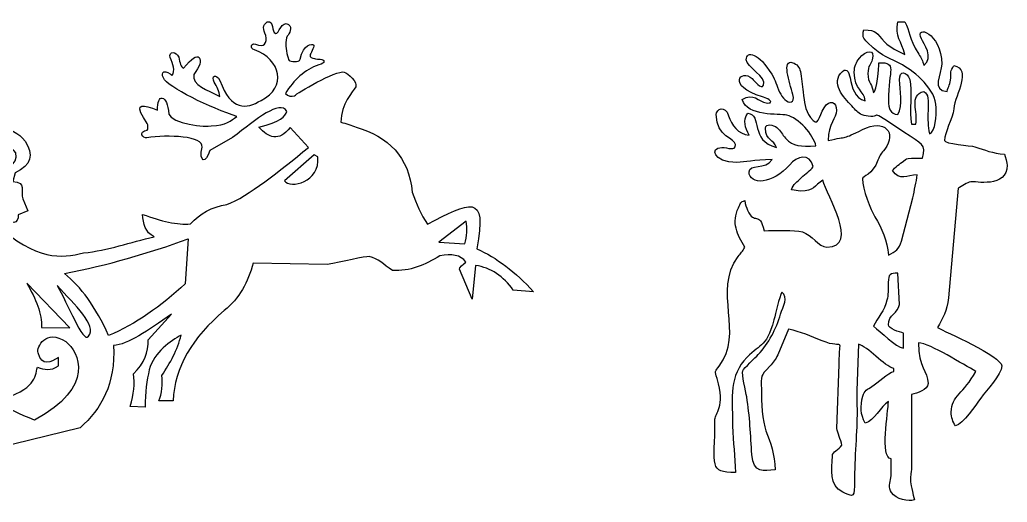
# Model space of a CAD drawing. Header units: centimetres. Extents: x 2 to 128, y -104 to 2.
# Drawn here: x 105.71 to 126.32, y -38.14 to -28.06 of the extents above; entities that cross this region are included whole.
import ezdxf

# ---------------------------------------------------------------- set-up
doc = ezdxf.new("R2010")
doc.units = ezdxf.units.CM
doc.header["$MEASUREMENT"] = 0
doc.layers.add('layer 1', color=7, linetype='Continuous')

msp = doc.modelspace()

# ---------------------------------------------------------------- linework, layer by layer
at = {"layer": 'layer 1', "color": 250}
for points, knots in [([(101.38378, -36.3378), (101.38378, -36.3378), (101.49382, -36.4598), (101.49382, -36.4598), (101.49382, -36.4598), (101.27814, -36.55483), (101.33317, -36.7454), (101.62303, -36.69424), (101.62303, -36.69424), (101.62303, -36.69424), (101.63496, -36.86647), (101.63496, -36.86647), (101.63496, -36.86647), (101.39912, -36.76201), (101.29107, -36.87763), (101.51057, -37.09134), (101.51057, -37.09134), (101.51057, -37.09134), (101.35746, -37.09612), (101.35746, -37.09612), (101.35746, -37.09612), (101.23647, -36.83667), (100.93226, -36.84125), (100.86228, -37.17028), (100.86228, -37.17028), (100.23198, -36.89653), (99.97272, -37.74137), (100.76984, -38.10322), (100.76984, -38.10322), (100.76984, -38.10322), (106.9662, -36.58633), (106.9662, -36.58633), (106.9662, -36.58633), (107.41729, -36.18181), (107.70566, -35.66979), (107.66647, -34.86439), (107.66647, -34.86439), (107.95766, -34.8472), (108.37992, -34.55714), (108.87568, -34.20753), (108.87568, -34.20753), (108.87568, -34.20753), (108.38661, -34.74452), (108.38661, -34.74452), (108.38661, -34.74452), (108.39706, -34.99551), (108.3181, -35.23504), (108.07975, -35.45413), (108.07975, -35.45413), (108.12206, -35.65233), (108.08531, -35.88568), (108.01263, -36.13498), (108.01263, -36.13498), (108.01263, -36.13498), (108.32908, -36.15416), (108.32908, -36.15416), (108.32908, -36.15416), (108.32309, -35.83947), (108.35766, -35.58592), (108.41209, -35.37316), (108.41209, -35.37316), (108.51012, -34.98999), (108.86625, -34.76949), (109.07705, -34.64862), (109.07705, -34.64862), (108.9971, -34.95867), (108.85408, -35.2288), (108.67192, -35.48773), (108.67192, -35.48773), (108.69888, -35.65422), (108.6783, -35.87485), (108.60958, -36.0222), (108.60958, -36.0222), (108.60958, -36.0222), (108.9117, -36.01741), (108.9117, -36.01741), (108.9117, -36.01741), (108.93787, -35.32267), (109.31343, -34.69779), (109.97845, -34.1308), (109.97845, -34.1308), (110.29162, -33.88542), (110.47383, -33.54181), (110.58258, -33.14309), (110.58258, -33.14309), (110.58258, -33.14309), (112.12647, -33.17186), (112.12647, -33.17186), (112.12647, -33.17186), (112.41735, -33.11752), (112.92961, -32.99674), (112.99911, -33.00884), (112.99911, -33.00884), (113.20073, -33.04394), (113.29773, -33.17431), (113.48596, -33.29654), (113.48596, -33.29654), (113.8512, -33.32399), (114.16879, -33.17669), (114.47649, -32.99312), (114.47649, -32.99312), (114.72126, -32.9463), (114.91559, -32.97055), (115.02002, -33.12148), (115.02002, -33.12148), (114.97608, -33.17024), (114.87657, -33.24001), (114.88822, -33.26775), (114.88822, -33.26775), (114.88822, -33.26775), (115.15188, -33.89578), (115.15188, -33.89578), (115.15188, -33.89578), (115.15188, -33.89578), (115.22385, -33.19104), (115.22385, -33.19104), (115.22385, -33.19104), (115.54345, -33.24227), (115.80556, -33.41488), (116.01018, -33.70886), (116.01018, -33.70886), (116.01018, -33.70886), (116.43211, -33.7424), (116.43211, -33.7424), (116.43211, -33.7424), (116.05751, -33.33215), (115.66075, -33.02611), (115.24782, -32.84582), (115.24782, -32.84582), (115.48437, -31.65792), (115.0971, -31.87293), (114.22173, -32.33277), (114.22173, -32.33277), (114.08171, -32.13383), (113.98659, -31.90121), (113.89789, -31.66377), (113.89789, -31.66377), (113.84317, -30.92853), (113.39106, -30.49994), (112.73256, -30.30627), (112.73256, -30.30627), (112.62976, -30.27603), (112.52657, -30.22117), (112.41416, -30.20387), (112.41416, -30.20387), (112.40437, -29.80246), (112.66274, -29.57727), (112.72102, -29.46076), (112.72102, -29.46076), (112.76506, -29.37271), (112.5633, -29.1762), (112.4813, -29.15415), (112.4813, -29.15415), (112.3152, -29.10947), (111.47577, -29.60137), (111.44682, -29.64952), (111.44682, -29.64952), (111.37612, -29.67282), (111.31179, -29.65785), (111.25384, -29.60461), (111.25384, -29.60461), (111.42544, -29.31833), (111.65675, -29.10631), (111.94957, -29.00502), (111.94957, -29.00502), (112.10763, -28.97169), (112.07135, -28.88464), (111.98201, -28.88744), (111.98201, -28.88744), (111.96653, -28.88792), (111.87765, -28.88007), (111.8614, -28.87409), (111.8614, -28.87409), (111.81354, -28.85647), (111.7486, -28.84656), (111.76898, -28.79819), (111.76898, -28.79819), (111.77, -28.79577), (111.86233, -28.62624), (111.84479, -28.5952), (111.84479, -28.5952), (111.8182, -28.54818), (111.62484, -28.56984), (111.56001, -28.88478), (111.56001, -28.88478), (111.54327, -28.96608), (111.35798, -28.93442), (111.3313, -28.91062), (111.3313, -28.91062), (111.30674, -28.88871), (111.25702, -28.66142), (111.26354, -28.57386), (111.26354, -28.57386), (111.26595, -28.54148), (111.27022, -28.42637), (111.28853, -28.40705), (111.28853, -28.40705), (111.33875, -28.35406), (111.4082, -28.22487), (111.32076, -28.16317), (111.32076, -28.16317), (111.17681, -28.06236), (111.11599, -28.37034), (111.05077, -28.34994), (111.05077, -28.34994), (110.95534, -28.32009), (111.02702, -28.07474), (110.87506, -28.10596), (110.87506, -28.10596), (110.77268, -28.16774), (110.78437, -28.26899), (110.84792, -28.38818), (110.84792, -28.38818), (110.86906, -28.55497), (110.82239, -28.646), (110.62661, -28.5703), (110.62661, -28.5703), (110.54147, -28.5479), (110.50258, -28.65748), (110.60569, -28.68851), (110.60569, -28.68851), (111.15933, -28.88368), (111.29273, -29.47472), (110.746, -29.74653), (110.746, -29.74653), (110.43478, -29.93219), (110.12004, -29.97128), (109.88577, -29.33192), (109.88577, -29.33192), (109.80412, -29.17013), (109.70199, -29.23995), (109.76707, -29.36599), (109.76707, -29.36599), (109.832, -29.46048), (109.87255, -29.55954), (109.88631, -29.66362), (109.88631, -29.66362), (109.63311, -29.53144), (109.28913, -29.42608), (109.34097, -29.20376), (109.34097, -29.20376), (109.45867, -29.04395), (109.51513, -28.91644), (109.45053, -28.85271), (109.45053, -28.85271), (109.4017, -28.80588), (109.3022, -28.86313), (109.12867, -29.07249), (109.12867, -29.07249), (109.07681, -29.05734), (109.05024, -28.95777), (109.0273, -28.84615), (109.0273, -28.84615), (108.97857, -28.71051), (108.81626, -28.72208), (108.84618, -28.84722), (108.84618, -28.84722), (108.90999, -28.9902), (108.95698, -29.12879), (108.88631, -29.22692), (108.88631, -29.22692), (108.83094, -29.17402), (108.77488, -29.13586), (108.71631, -29.15028), (108.71631, -29.15028), (108.68645, -29.17437), (108.67558, -29.21147), (108.70651, -29.27718), (108.70651, -29.27718), (108.77987, -29.46516), (109.71442, -29.91154), (110.24235, -30.08497), (110.24235, -30.08497), (110.10832, -30.16594), (110.03189, -30.26959), (109.7038, -30.27432), (109.7038, -30.27432), (109.62107, -30.32483), (108.86139, -30.22386), (108.8235, -30.03123), (108.8235, -30.03123), (108.79878, -29.8349), (108.75812, -29.7004), (108.68238, -29.70187), (108.68238, -29.70187), (108.61542, -29.68405), (108.58633, -29.77985), (108.58318, -29.9534), (108.58318, -29.9534), (108.28638, -29.82819), (108.09874, -29.79096), (108.2938, -30.10554), (108.2938, -30.10554), (108.2938, -30.10554), (108.37082, -30.22974), (108.37082, -30.22974), (108.37082, -30.22974), (108.38126, -30.24659), (108.39854, -30.3618), (108.37057, -30.36703), (108.37057, -30.36703), (108.16993, -30.4045), (108.27722, -30.54034), (108.36316, -30.52649), (108.36316, -30.52649), (108.79354, -30.45715), (109.56111, -30.49147), (109.51276, -30.72056), (109.51276, -30.72056), (109.44335, -31.04948), (109.5962, -31.07146), (109.67292, -30.79566), (109.67292, -30.79566), (109.67292, -30.79566), (110.149, -30.52208), (110.149, -30.52208), (110.149, -30.52208), (110.66845, -30.13144), (111.12773, -29.72689), (111.28567, -29.97599), (111.28567, -29.97599), (111.24912, -30.0816), (111.15967, -30.18883), (110.69985, -30.30725), (110.69985, -30.30725), (110.90241, -30.52123), (111.11338, -30.6205), (111.35434, -30.30997), (111.35434, -30.30997), (111.35434, -30.30997), (111.73329, -30.73134), (111.73329, -30.73134), (111.73329, -30.73134), (111.13546, -31.21431), (110.46684, -31.76218), (110.03296, -31.91729), (110.03296, -31.91729), (109.72171, -31.97026), (109.46797, -32.10627), (109.27173, -32.32533), (109.27173, -32.32533), (109.00011, -32.34699), (108.66024, -32.27002), (108.27366, -32.12556), (108.27366, -32.12556), (108.28091, -32.32339), (108.32734, -32.49881), (108.5137, -32.59428), (108.5137, -32.59428), (108.02224, -32.70691), (107.54994, -32.87702), (107.03931, -32.93214), (107.03931, -32.93214), (106.57142, -33.04872), (106.0714, -33.09598), (105.19211, -32.3254), (105.19211, -32.3254), (104.76866, -31.90912), (104.60887, -31.43782), (104.9191, -30.86841), (104.9191, -30.86841), (105.16988, -30.57889), (105.40471, -30.57005), (105.62361, -30.84188), (105.62361, -30.84188), (105.68854, -31.10858), (105.36739, -31.23103), (105.38842, -30.86953), (105.38842, -30.86953), (105.0731, -30.71415), (104.95473, -31.17915), (105.24863, -31.21911), (105.24863, -31.21911), (105.53954, -31.51938), (105.26999, -31.46072), (105.25354, -31.55644), (105.25354, -31.55644), (105.21968, -31.75349), (105.29261, -31.94252), (105.24562, -32.11819), (105.24562, -32.11819), (105.31629, -32.12856), (105.38935, -32.13176), (105.46003, -32.14212), (105.46003, -32.14212), (105.47718, -32.3572), (105.70085, -32.33139), (105.67655, -32.1341), (105.67655, -32.1341), (105.67655, -32.1341), (105.87441, -32.05491), (105.87441, -32.05491), (105.87441, -32.05491), (105.87441, -32.05491), (105.77145, -31.8009), (105.77145, -31.8009), (105.77145, -31.8009), (105.7117, -31.65348), (105.86343, -31.44637), (105.56163, -31.44155), (105.56163, -31.44155), (105.56163, -31.44155), (105.60924, -31.25933), (105.60924, -31.25933), (105.60924, -31.25933), (105.958, -31.10294), (105.99619, -30.87459), (105.82187, -30.59698), (105.82187, -30.59698), (105.54929, -30.24171), (105.05021, -30.23999), (104.70827, -30.67253), (104.70827, -30.67253), (104.52207, -30.55889), (104.39588, -30.79789), (104.53663, -30.98885), (104.53663, -30.98885), (104.33347, -30.9472), (104.21485, -31.2038), (104.4703, -31.35436), (104.4703, -31.35436), (104.23032, -31.40272), (104.20922, -31.71283), (104.50032, -31.73087), (104.50032, -31.73087), (104.30423, -31.93608), (104.40604, -32.13608), (104.65502, -32.1371), (104.65502, -32.1371), (104.49144, -32.3447), (104.62576, -32.49626), (104.8544, -32.45793), (104.8544, -32.45793), (104.74761, -32.69833), (104.88123, -32.81084), (105.09476, -32.74778), (105.09476, -32.74778), (105.09476, -32.74778), (105.46018, -33.13523), (105.46018, -33.13523), (105.46018, -33.13523), (104.78098, -33.38447), (104.13168, -33.34973), (103.47888, -33.34827), (103.47888, -33.34827), (103.43381, -33.17689), (103.57951, -32.95782), (102.77126, -32.97722), (102.77126, -32.97722), (103.0446, -32.77262), (103.09068, -32.59454), (102.98128, -32.43457), (102.98128, -32.43457), (102.98128, -32.43457), (103.12732, -32.27805), (103.12732, -32.27805), (103.12732, -32.27805), (103.27272, -32.11707), (102.89635, -31.67263), (102.74315, -31.79466), (102.74315, -31.79466), (102.74315, -31.79466), (102.63289, -31.96628), (102.63289, -31.96628), (102.63289, -31.96628), (102.64295, -31.87165), (102.62709, -31.81092), (102.55423, -31.82475), (102.55423, -31.82475), (102.43861, -31.8655), (102.43799, -32.02123), (102.55236, -32.29194), (102.55236, -32.29194), (102.55236, -32.29194), (102.1038, -32.89667), (102.1038, -32.89667), (102.1038, -32.89667), (102.05662, -32.55353), (101.94994, -32.36891), (101.76223, -32.26852), (101.76223, -32.26852), (101.8257, -32.08956), (101.83646, -31.89783), (101.78495, -31.73163), (101.78495, -31.73163), (101.81458, -31.59476), (101.93855, -31.32682), (101.39975, -31.44053), (101.39975, -31.44053), (100.91696, -31.03937), (100.52704, -31.49209), (100.49708, -32.1353), (100.49708, -32.1353), (100.16487, -31.97466), (100.01991, -32.11705), (100.10293, -32.39719), (100.10293, -32.39719), (100.10293, -32.39719), (99.71797, -32.47323), (99.71797, -32.47323), (99.71797, -32.47323), (99.8656, -32.30728), (99.95571, -32.12855), (99.98832, -31.93704), (99.98832, -31.93704), (99.83325, -32.09048), (99.64702, -32.19718), (99.41527, -32.23561), (99.41527, -32.23561), (99.53373, -32.11014), (99.62823, -31.97668), (99.66999, -31.82564), (99.66999, -31.82564), (99.44229, -31.89558), (99.20881, -31.93078), (98.96833, -31.92405), (98.96833, -31.92405), (98.96833, -31.92405), (99.27113, -31.64855), (99.27113, -31.64855), (99.27113, -31.64855), (99.27113, -31.64855), (98.54323, -31.58346), (98.54323, -31.58346), (98.54323, -31.58346), (98.54323, -31.58346), (98.54681, -32.37699), (98.54681, -32.37699), (98.54681, -32.37699), (98.54681, -32.37699), (98.75156, -32.08905), (98.75156, -32.08905), (98.75156, -32.08905), (98.80786, -32.35154), (98.7883, -32.62161), (98.71681, -32.89687), (98.71681, -32.89687), (98.86143, -32.84424), (98.96818, -32.72342), (99.04899, -32.55594), (99.04899, -32.55594), (99.06879, -32.84674), (99.01282, -33.11482), (98.90501, -33.36733), (98.90501, -33.36733), (99.04209, -33.30942), (99.16881, -33.21782), (99.28036, -33.07695), (99.28036, -33.07695), (99.2579, -33.34466), (99.20674, -33.5996), (99.12686, -33.84177), (99.12686, -33.84177), (99.31259, -33.72494), (99.48596, -33.54927), (99.58237, -33.31121), (99.58237, -33.31121), (99.60246, -33.54676), (99.49745, -33.83812), (99.29425, -34.17571), (99.29425, -34.17571), (99.53604, -34.05084), (99.75187, -33.8637), (99.92976, -33.5855), (99.92976, -33.5855), (99.92976, -33.5855), (99.83499, -33.97585), (99.83499, -33.97585), (99.83499, -33.97585), (99.83499, -33.97585), (99.83199, -34.00143), (99.83199, -34.00143), (99.83199, -34.00143), (99.29259, -34.05405), (99.80103, -34.53834), (99.68024, -34.76902), (99.68024, -34.76902), (100.08638, -35.48573), (100.48668, -35.93318), (100.88004, -36.06214), (100.88004, -36.06214), (100.88004, -36.06214), (100.87525, -36.34962), (100.87525, -36.34962), (100.87525, -36.34962), (100.87525, -36.34962), (101.30167, -36.44065), (101.30167, -36.44065), (101.30167, -36.44065), (101.30167, -36.44065), (101.38378, -36.3378), (101.38378, -36.3378)], [0, 0, 0, 0, 0.00671141, 0.00671141, 0.00671141, 0.00671141, 0.01342282, 0.01342282, 0.01342282, 0.01342282, 0.02013423, 0.02013423, 0.02013423, 0.02013423, 0.02684564, 0.02684564, 0.02684564, 0.02684564, 0.03355705, 0.03355705, 0.03355705, 0.03355705, 0.04026846, 0.04026846, 0.04026846, 0.04026846, 0.04697987, 0.04697987, 0.04697987, 0.04697987, 0.05369128, 0.05369128, 0.05369128, 0.05369128, 0.06040268, 0.06040268, 0.06040268, 0.06040268, 0.06711409, 0.06711409, 0.06711409, 0.06711409, 0.0738255, 0.0738255, 0.0738255, 0.0738255, 0.08053691, 0.08053691, 0.08053691, 0.08053691, 0.08724832, 0.08724832, 0.08724832, 0.08724832, 0.09395973, 0.09395973, 0.09395973, 0.09395973, 0.10067114, 0.10067114, 0.10067114, 0.10067114, 0.10738255, 0.10738255, 0.10738255, 0.10738255, 0.11409396, 0.11409396, 0.11409396, 0.11409396, 0.12080537, 0.12080537, 0.12080537, 0.12080537, 0.12751678, 0.12751678, 0.12751678, 0.12751678, 0.13422819, 0.13422819, 0.13422819, 0.13422819, 0.1409396, 0.1409396, 0.1409396, 0.1409396, 0.14765101, 0.14765101, 0.14765101, 0.14765101, 0.15436242, 0.15436242, 0.15436242, 0.15436242, 0.16107383, 0.16107383, 0.16107383, 0.16107383, 0.16778523, 0.16778523, 0.16778523, 0.16778523, 0.17449664, 0.17449664, 0.17449664, 0.17449664, 0.18120805, 0.18120805, 0.18120805, 0.18120805, 0.18791946, 0.18791946, 0.18791946, 0.18791946, 0.19463087, 0.19463087, 0.19463087, 0.19463087, 0.20134228, 0.20134228, 0.20134228, 0.20134228, 0.20805369, 0.20805369, 0.20805369, 0.20805369, 0.2147651, 0.2147651, 0.2147651, 0.2147651, 0.22147651, 0.22147651, 0.22147651, 0.22147651, 0.22818792, 0.22818792, 0.22818792, 0.22818792, 0.23489933, 0.23489933, 0.23489933, 0.23489933, 0.24161074, 0.24161074, 0.24161074, 0.24161074, 0.24832215, 0.24832215, 0.24832215, 0.24832215, 0.25503356, 0.25503356, 0.25503356, 0.25503356, 0.26174497, 0.26174497, 0.26174497, 0.26174497, 0.26845638, 0.26845638, 0.26845638, 0.26845638, 0.27516779, 0.27516779, 0.27516779, 0.27516779, 0.28187919, 0.28187919, 0.28187919, 0.28187919, 0.2885906, 0.2885906, 0.2885906, 0.2885906, 0.29530201, 0.29530201, 0.29530201, 0.29530201, 0.30201342, 0.30201342, 0.30201342, 0.30201342, 0.30872483, 0.30872483, 0.30872483, 0.30872483, 0.31543624, 0.31543624, 0.31543624, 0.31543624, 0.32214765, 0.32214765, 0.32214765, 0.32214765, 0.32885906, 0.32885906, 0.32885906, 0.32885906, 0.33557047, 0.33557047, 0.33557047, 0.33557047, 0.34228188, 0.34228188, 0.34228188, 0.34228188, 0.34899329, 0.34899329, 0.34899329, 0.34899329, 0.3557047, 0.3557047, 0.3557047, 0.3557047, 0.36241611, 0.36241611, 0.36241611, 0.36241611, 0.36912752, 0.36912752, 0.36912752, 0.36912752, 0.37583893, 0.37583893, 0.37583893, 0.37583893, 0.38255034, 0.38255034, 0.38255034, 0.38255034, 0.38926174, 0.38926174, 0.38926174, 0.38926174, 0.39597315, 0.39597315, 0.39597315, 0.39597315, 0.40268456, 0.40268456, 0.40268456, 0.40268456, 0.40939597, 0.40939597, 0.40939597, 0.40939597, 0.41610738, 0.41610738, 0.41610738, 0.41610738, 0.42281879, 0.42281879, 0.42281879, 0.42281879, 0.4295302, 0.4295302, 0.4295302, 0.4295302, 0.43624161, 0.43624161, 0.43624161, 0.43624161, 0.44295302, 0.44295302, 0.44295302, 0.44295302, 0.44966443, 0.44966443, 0.44966443, 0.44966443, 0.45637584, 0.45637584, 0.45637584, 0.45637584, 0.46308725, 0.46308725, 0.46308725, 0.46308725, 0.46979866, 0.46979866, 0.46979866, 0.46979866, 0.47651007, 0.47651007, 0.47651007, 0.47651007, 0.48322148, 0.48322148, 0.48322148, 0.48322148, 0.48993289, 0.48993289, 0.48993289, 0.48993289, 0.4966443, 0.4966443, 0.4966443, 0.4966443, 0.5033557, 0.5033557, 0.5033557, 0.5033557, 0.51006711, 0.51006711, 0.51006711, 0.51006711, 0.51677852, 0.51677852, 0.51677852, 0.51677852, 0.52348993, 0.52348993, 0.52348993, 0.52348993, 0.53020134, 0.53020134, 0.53020134, 0.53020134, 0.53691275, 0.53691275, 0.53691275, 0.53691275, 0.54362416, 0.54362416, 0.54362416, 0.54362416, 0.55033557, 0.55033557, 0.55033557, 0.55033557, 0.55704698, 0.55704698, 0.55704698, 0.55704698, 0.56375839, 0.56375839, 0.56375839, 0.56375839, 0.5704698, 0.5704698, 0.5704698, 0.5704698, 0.57718121, 0.57718121, 0.57718121, 0.57718121, 0.58389262, 0.58389262, 0.58389262, 0.58389262, 0.59060403, 0.59060403, 0.59060403, 0.59060403, 0.59731544, 0.59731544, 0.59731544, 0.59731544, 0.60402685, 0.60402685, 0.60402685, 0.60402685, 0.61073826, 0.61073826, 0.61073826, 0.61073826, 0.61744966, 0.61744966, 0.61744966, 0.61744966, 0.62416107, 0.62416107, 0.62416107, 0.62416107, 0.63087248, 0.63087248, 0.63087248, 0.63087248, 0.63758389, 0.63758389, 0.63758389, 0.63758389, 0.6442953, 0.6442953, 0.6442953, 0.6442953, 0.65100671, 0.65100671, 0.65100671, 0.65100671, 0.65771812, 0.65771812, 0.65771812, 0.65771812, 0.66442953, 0.66442953, 0.66442953, 0.66442953, 0.67114094, 0.67114094, 0.67114094, 0.67114094, 0.67785235, 0.67785235, 0.67785235, 0.67785235, 0.68456376, 0.68456376, 0.68456376, 0.68456376, 0.69127517, 0.69127517, 0.69127517, 0.69127517, 0.69798658, 0.69798658, 0.69798658, 0.69798658, 0.70469799, 0.70469799, 0.70469799, 0.70469799, 0.7114094, 0.7114094, 0.7114094, 0.7114094, 0.71812081, 0.71812081, 0.71812081, 0.71812081, 0.72483221, 0.72483221, 0.72483221, 0.72483221, 0.73154362, 0.73154362, 0.73154362, 0.73154362, 0.73825503, 0.73825503, 0.73825503, 0.73825503, 0.74496644, 0.74496644, 0.74496644, 0.74496644, 0.75167785, 0.75167785, 0.75167785, 0.75167785, 0.75838926, 0.75838926, 0.75838926, 0.75838926, 0.76510067, 0.76510067, 0.76510067, 0.76510067, 0.77181208, 0.77181208, 0.77181208, 0.77181208, 0.77852349, 0.77852349, 0.77852349, 0.77852349, 0.7852349, 0.7852349, 0.7852349, 0.7852349, 0.79194631, 0.79194631, 0.79194631, 0.79194631, 0.79865772, 0.79865772, 0.79865772, 0.79865772, 0.80536913, 0.80536913, 0.80536913, 0.80536913, 0.81208054, 0.81208054, 0.81208054, 0.81208054, 0.81879195, 0.81879195, 0.81879195, 0.81879195, 0.82550336, 0.82550336, 0.82550336, 0.82550336, 0.83221477, 0.83221477, 0.83221477, 0.83221477, 0.83892617, 0.83892617, 0.83892617, 0.83892617, 0.84563758, 0.84563758, 0.84563758, 0.84563758, 0.85234899, 0.85234899, 0.85234899, 0.85234899, 0.8590604, 0.8590604, 0.8590604, 0.8590604, 0.86577181, 0.86577181, 0.86577181, 0.86577181, 0.87248322, 0.87248322, 0.87248322, 0.87248322, 0.87919463, 0.87919463, 0.87919463, 0.87919463, 0.88590604, 0.88590604, 0.88590604, 0.88590604, 0.89261745, 0.89261745, 0.89261745, 0.89261745, 0.89932886, 0.89932886, 0.89932886, 0.89932886, 0.90604027, 0.90604027, 0.90604027, 0.90604027, 0.91275168, 0.91275168, 0.91275168, 0.91275168, 0.91946309, 0.91946309, 0.91946309, 0.91946309, 0.9261745, 0.9261745, 0.9261745, 0.9261745, 0.93288591, 0.93288591, 0.93288591, 0.93288591, 0.93959732, 0.93959732, 0.93959732, 0.93959732, 0.94630872, 0.94630872, 0.94630872, 0.94630872, 0.95302013, 0.95302013, 0.95302013, 0.95302013, 0.95973154, 0.95973154, 0.95973154, 0.95973154, 0.96644295, 0.96644295, 0.96644295, 0.96644295, 0.97315436, 0.97315436, 0.97315436, 0.97315436, 0.97986577, 0.97986577, 0.97986577, 0.97986577, 0.98657718, 0.98657718, 0.98657718, 0.98657718, 1, 1, 1, 1]), ([(120.70379, -33.00795), (120.17093, -33.73795), (120.84242, -34.60973), (120.30809, -35.29442), (120.30809, -35.29442), (120.22131, -35.40562), (120.21331, -35.38853), (120.26508, -35.55578), (120.26508, -35.55578), (120.44816, -36.14728), (120.21952, -36.2859), (120.21952, -36.40229), (120.21952, -36.40229), (120.21952, -37.41254), (120.0846, -37.51454), (120.6473, -37.51454), (120.6473, -37.51454), (120.6473, -37.18531), (120.59027, -36.89831), (120.59027, -36.54489), (120.59027, -36.54489), (120.59027, -36.07348), (120.50153, -35.56759), (120.82634, -35.18389), (120.82634, -35.18389), (121.15243, -34.7987), (121.27466, -34.96446), (121.45208, -34.32663), (121.45208, -34.32663), (121.48883, -34.19452), (121.56292, -33.86262), (121.61696, -33.75001), (121.61696, -33.75001), (121.76621, -33.85937), (121.64174, -34.05069), (121.59192, -34.2098), (121.59192, -34.2098), (121.4962, -34.51545), (121.34492, -34.81921), (121.12538, -35.05515), (121.12538, -35.05515), (121.07168, -35.11287), (120.82085, -35.34267), (120.80291, -35.39065), (120.80291, -35.39065), (120.77734, -35.45907), (120.86545, -35.82431), (120.88389, -35.93756), (120.88389, -35.93756), (120.94841, -36.33371), (120.96406, -36.73856), (120.99044, -37.14288), (120.99044, -37.14288), (121.01678, -37.54648), (121.24237, -37.47681), (121.47436, -37.4575), (121.47436, -37.4575), (121.47436, -37.14304), (121.37654, -36.88493), (121.28608, -36.64762), (121.28608, -36.64762), (121.2103, -36.44884), (121.18917, -36.04489), (121.18917, -35.77487), (121.18917, -35.77487), (121.18917, -35.48034), (121.15441, -35.51615), (121.36804, -35.2978), (121.36804, -35.2978), (121.44067, -35.22357), (121.48509, -35.15296), (121.53184, -35.06234), (121.53184, -35.06234), (121.53184, -35.06234), (121.75956, -34.52003), (121.75956, -34.52003), (121.75956, -34.52003), (122.00567, -34.57737), (122.22821, -34.67213), (122.4555, -34.76521), (122.4555, -34.76521), (122.95706, -34.97061), (122.81141, -34.62017), (122.81457, -35.26134), (122.81457, -35.26134), (122.81457, -35.26134), (122.76306, -36.59432), (122.76306, -36.59432), (122.76306, -36.59432), (122.77769, -36.68919), (122.84526, -36.83024), (122.8718, -36.94416), (122.8718, -36.94416), (122.80194, -37.04849), (122.67217, -37.07893), (122.67217, -37.17231), (122.67217, -37.17231), (122.67217, -37.46069), (122.59061, -37.77825), (122.88964, -37.92496), (122.88964, -37.92496), (123.06015, -38.00861), (123.13222, -38.06647), (123.13079, -37.80243), (123.13079, -37.80243), (123.12825, -37.33572), (123.1817, -36.7185), (123.18665, -36.31787), (123.18665, -36.31787), (123.18875, -36.14799), (123.17952, -35.9715), (123.18458, -35.80245), (123.18458, -35.80245), (123.18458, -35.80245), (123.21403, -34.83374), (123.21403, -34.83374), (123.21403, -34.83374), (123.40831, -34.88562), (123.75519, -35.29359), (123.95553, -35.34708), (123.95553, -35.34708), (123.95553, -35.34708), (123.95553, -35.40412), (123.95553, -35.40412), (123.95553, -35.40412), (123.83899, -35.43524), (123.60694, -35.6431), (123.49895, -35.71756), (123.49895, -35.71756), (123.40578, -35.78181), (123.33572, -35.80259), (123.30589, -35.92377), (123.30589, -35.92377), (123.25442, -36.1329), (123.25654, -36.2987), (123.35662, -36.48785), (123.35662, -36.48785), (123.54594, -36.43731), (123.68137, -36.13874), (123.84146, -36.03154), (123.84146, -36.03154), (123.84146, -36.24508), (123.65907, -37.20942), (123.89849, -37.22935), (123.89849, -37.22935), (123.89849, -37.34875), (123.90763, -37.51037), (123.89423, -37.62455), (123.89423, -37.62455), (123.88185, -37.72993), (123.83095, -37.82878), (123.90384, -37.9366), (123.90384, -37.9366), (123.99642, -38.07353), (124.2698, -38.13742), (124.38332, -38.08493), (124.38332, -38.08493), (124.25545, -37.53605), (124.31436, -37.74406), (124.32721, -37.31584), (124.32721, -37.31584), (124.32721, -37.31584), (124.32628, -35.88895), (124.32628, -35.88895), (124.32628, -35.88895), (124.44045, -35.86235), (124.66851, -35.78761), (124.66851, -35.6608), (124.66851, -35.6608), (124.66851, -35.38739), (124.46888, -35.33575), (124.46888, -34.80522), (124.46888, -34.80522), (124.7211, -34.82621), (125.41064, -35.26865), (125.66668, -35.40412), (125.66668, -35.40412), (125.41594, -35.87799), (125.15333, -35.89802), (125.15333, -36.2597), (125.15333, -36.2597), (125.15333, -36.35836), (125.18847, -36.46959), (125.2389, -36.54489), (125.2389, -36.54489), (125.4001, -36.50184), (125.66846, -36.11055), (125.76935, -35.9631), (125.76935, -35.9631), (125.8854, -35.79347), (126.20854, -35.47769), (126.20854, -35.29005), (126.20854, -35.29005), (126.20854, -35.09584), (125.00569, -34.56429), (124.86815, -34.49151), (124.86815, -34.49151), (124.97806, -34.28379), (125.05947, -34.14953), (125.09833, -33.86612), (125.09833, -33.86612), (125.09833, -33.86612), (125.29593, -31.58255), (125.29593, -31.58255), (125.29593, -31.58255), (125.3714, -31.54263), (125.4833, -31.45818), (125.5598, -31.44528), (125.5598, -31.44528), (125.63855, -31.43202), (126.32262, -31.58801), (126.32262, -31.09773), (126.32262, -31.09773), (126.32262, -31.06966), (126.2756, -30.91257), (126.26559, -30.86958), (126.26559, -30.86958), (126.00139, -30.84759), (125.87004, -30.7838), (125.64883, -30.71632), (125.64883, -30.71632), (125.55599, -30.68799), (125.01074, -30.65101), (125.01074, -30.58438), (125.01074, -30.58438), (125.01074, -30.41677), (125.18062, -30.14236), (125.20575, -29.92382), (125.20575, -29.92382), (125.24197, -29.60884), (125.58799, -29.10381), (125.21037, -29.01583), (125.21037, -29.01583), (125.12675, -29.1407), (125.15052, -29.16162), (125.14358, -29.27833), (125.14358, -29.27833), (125.13604, -29.40498), (125.09277, -29.45039), (125.06778, -29.55769), (125.06778, -29.55769), (124.72616, -29.55009), (124.9537, -29.18942), (124.9537, -28.98731), (124.9537, -28.98731), (124.9537, -28.3357), (124.37444, -28.14469), (124.53118, -28.46369), (124.53118, -28.46369), (124.57176, -28.54627), (124.80184, -28.85546), (124.58295, -29.01583), (124.58295, -29.01583), (124.56067, -28.92022), (124.5222, -28.86002), (124.47442, -28.78214), (124.47442, -28.78214), (124.25424, -28.42325), (124.29496, -28.31352), (124.18368, -28.10322), (124.18368, -28.10322), (124.18368, -28.10322), (124.04109, -28.10322), (124.04109, -28.10322), (124.04109, -28.10322), (123.96844, -28.41502), (124.11977, -28.51333), (124.18368, -28.78767), (124.18368, -28.78767), (124.02763, -28.7051), (123.89004, -28.65308), (123.76277, -28.52412), (123.76277, -28.52412), (123.58029, -28.33922), (123.60959, -28.27433), (123.32811, -28.27433), (123.32811, -28.27433), (123.29619, -28.41133), (123.30684, -28.43942), (123.40508, -28.53942), (123.40508, -28.53942), (123.75642, -28.86822), (123.85763, -28.8559), (124.13602, -29.00646), (124.13602, -29.00646), (124.40013, -29.15364), (124.83963, -29.51731), (124.83963, -29.89992), (124.83963, -29.89992), (124.83963, -30.04718), (124.83795, -30.40416), (124.69703, -30.44179), (124.69703, -30.44179), (124.66, -30.28287), (124.66766, -30.15256), (124.6686, -29.95687), (124.6686, -29.95687), (124.66891, -29.89142), (124.67571, -29.76015), (124.66699, -29.70181), (124.66699, -29.70181), (124.65457, -29.61872), (124.63045, -29.60275), (124.58295, -29.55769), (124.58295, -29.55769), (124.26111, -29.64364), (124.4718, -29.98475), (124.41184, -30.24216), (124.41184, -30.24216), (124.41184, -30.24216), (124.32628, -30.24216), (124.32628, -30.24216), (124.32628, -30.24216), (124.26547, -29.98116), (124.35104, -29.53307), (124.28656, -29.31168), (124.28656, -29.31168), (124.23503, -29.13476), (124.06538, -29.11534), (124.07567, -29.32009), (124.07567, -29.32009), (124.08604, -29.52642), (124.14635, -29.84359), (124.04109, -30.04252), (124.04109, -30.04252), (123.87597, -30.02878), (123.84146, -29.9126), (123.84146, -29.75733), (123.84146, -29.75733), (123.84146, -29.08377), (124.03624, -28.95879), (123.64182, -28.95879), (123.64182, -28.95879), (123.63918, -29.07723), (123.60598, -29.52889), (123.52774, -29.58621), (123.52774, -29.58621), (123.51376, -29.41826), (123.41367, -29.38607), (123.41367, -29.18694), (123.41367, -29.18694), (123.41367, -29.014), (123.48179, -28.98113), (123.50558, -28.89746), (123.50558, -28.89746), (123.5746, -28.65488), (123.36809, -28.70047), (123.237, -28.86768), (123.237, -28.86768), (123.17275, -28.94966), (123.12847, -29.02046), (123.12847, -29.15842), (123.12847, -29.15842), (123.12847, -29.53487), (123.33775, -29.53041), (123.35662, -29.75733), (123.35662, -29.75733), (123.13415, -29.69792), (123.0823, -29.47891), (123.04401, -29.27831), (123.04401, -29.27831), (123.01871, -29.14584), (122.95681, -29.03399), (122.84047, -29.18413), (122.84047, -29.18413), (122.64781, -29.43272), (122.94917, -29.73406), (123.10694, -29.89294), (123.10694, -29.89294), (123.18207, -29.9686), (123.21811, -30.03461), (123.33799, -30.06116), (123.33799, -30.06116), (123.8218, -30.16831), (123.28624, -29.82428), (124.16112, -30.40731), (124.16112, -30.40731), (124.55971, -30.67293), (124.62529, -30.651), (124.55443, -30.95513), (124.55443, -30.95513), (124.48433, -30.95513), (124.39083, -30.94928), (124.32424, -30.9531), (124.32424, -30.9531), (124.1977, -30.96033), (124.23267, -30.95809), (124.15727, -31.01428), (124.15727, -31.01428), (124.08567, -31.06762), (123.97272, -31.14354), (123.92701, -31.21181), (123.92701, -31.21181), (124.0776, -31.43667), (124.22832, -31.31501), (124.44036, -31.29736), (124.44036, -31.29736), (124.42758, -31.45083), (124.37983, -31.6285), (124.35481, -31.7822), (124.35481, -31.7822), (124.35481, -31.7822), (124.11685, -32.685), (124.11685, -32.685), (124.11685, -32.685), (124.06301, -32.8488), (123.99039, -32.90119), (123.84146, -32.97999), (123.84146, -32.97999), (123.81665, -32.68203), (123.70395, -32.41458), (123.56101, -32.17671), (123.56101, -32.17671), (123.47212, -32.02879), (123.29959, -31.60578), (123.29959, -31.38292), (123.29959, -31.38292), (123.29959, -31.33227), (123.51465, -31.2983), (123.62341, -30.99376), (123.62341, -30.99376), (123.66845, -30.86765), (123.68975, -30.86178), (123.76468, -30.76429), (123.76468, -30.76429), (124.02683, -30.4232), (123.76393, -30.12283), (123.29908, -30.35572), (123.29908, -30.35572), (122.87212, -30.56964), (123.01198, -30.48528), (122.58661, -30.58438), (122.58661, -30.58438), (122.58661, -30.22797), (122.75772, -30.11673), (122.75772, -29.95696), (122.75772, -29.95696), (122.75772, -29.77902), (122.61939, -29.71682), (122.50079, -29.89926), (122.50079, -29.89926), (122.38444, -30.07823), (122.384, -30.34332), (122.21419, -30.10122), (122.21419, -30.10122), (122.09245, -29.92763), (122.09204, -29.79725), (122.06122, -29.56973), (122.06122, -29.56973), (122.04362, -29.43971), (122.03426, -29.25956), (122.00402, -29.14211), (122.00402, -29.14211), (121.98247, -29.0584), (121.93187, -28.98465), (121.84779, -28.95883), (121.84779, -28.95883), (121.60992, -28.88578), (121.7755, -29.36322), (121.84608, -29.62349), (121.84608, -29.62349), (121.89819, -29.81559), (121.77181, -29.81076), (121.67639, -29.72844), (121.67639, -29.72844), (121.64301, -29.69964), (121.59461, -29.62786), (121.57107, -29.57507), (121.57107, -29.57507), (121.50601, -29.42913), (121.48702, -29.33209), (121.40579, -29.19848), (121.40579, -29.19848), (121.13934, -28.76021), (120.87546, -28.68957), (120.87546, -28.90175), (120.87546, -28.90175), (120.87546, -29.04318), (121.31121, -29.26167), (121.23284, -29.4307), (121.23284, -29.4307), (121.18669, -29.53022), (121.04759, -29.33881), (120.99714, -29.29201), (120.99714, -29.29201), (120.76456, -29.07636), (120.4459, -29.44084), (121.21471, -29.67474), (121.21471, -29.67474), (121.22166, -29.67685), (121.31907, -29.70955), (121.32126, -29.7108), (121.32126, -29.7108), (121.42796, -29.77179), (121.38957, -29.81437), (121.28776, -29.79904), (121.28776, -29.79904), (121.13437, -29.77591), (121.02483, -29.57149), (120.7899, -29.72881), (120.7899, -29.72881), (120.88617, -30.08934), (121.56286, -30.01959), (121.72034, -30.05321), (121.72034, -30.05321), (121.96695, -30.10587), (122.27505, -30.46289), (122.32993, -30.69846), (122.32993, -30.69846), (121.99273, -30.69846), (121.87093, -30.7225), (121.69424, -30.53561), (121.69424, -30.53561), (121.62284, -30.46009), (121.59807, -30.3809), (121.51431, -30.31474), (121.51431, -30.31474), (121.44068, -30.25657), (121.27473, -30.22149), (121.27473, -30.32771), (121.27473, -30.32771), (121.27473, -30.59152), (121.45828, -30.55995), (121.50288, -30.72698), (121.50288, -30.72698), (120.94195, -30.5963), (121.21555, -30.03993), (120.90397, -30.014), (120.90397, -30.014), (120.80057, -30.16843), (120.85274, -30.31956), (120.9325, -30.47031), (120.9325, -30.47031), (120.70104, -30.45104), (120.56406, -30.26219), (120.50606, -30.06969), (120.50606, -30.06969), (120.43356, -29.82904), (120.24804, -29.93384), (120.24804, -30.04252), (120.24804, -30.04252), (120.24804, -30.50654), (120.6473, -30.54381), (120.6473, -30.66994), (120.6473, -30.66994), (120.6473, -30.81688), (120.49963, -30.72698), (120.36212, -30.72698), (120.36212, -30.72698), (120.10526, -30.72698), (120.17954, -31.04069), (120.67582, -31.04069), (120.67582, -31.04069), (120.86657, -31.04069), (121.00715, -30.98365), (121.41732, -30.98365), (121.41732, -30.98365), (121.27176, -31.20104), (120.9325, -31.06259), (120.9325, -31.24033), (120.9325, -31.24033), (120.9325, -31.52245), (121.42809, -31.50405), (121.78115, -31.0908), (121.78115, -31.0908), (121.93236, -30.91381), (122.20433, -30.83194), (122.2729, -31.12625), (122.2729, -31.12625), (122.20855, -31.22234), (122.11576, -31.26768), (122.02311, -31.36128), (122.02311, -31.36128), (121.94484, -31.44034), (121.84724, -31.4963), (121.81659, -31.61107), (121.81659, -31.61107), (121.9058, -31.6185), (121.91791, -31.6396), (122.01623, -31.6396), (122.01623, -31.6396), (122.27658, -31.6396), (122.29902, -31.52763), (122.47253, -31.41144), (122.47253, -31.41144), (122.54785, -31.73471), (123.25459, -32.80888), (122.55809, -32.80888), (122.55809, -32.80888), (122.38254, -32.80888), (122.24289, -32.5487), (122.04713, -32.49279), (122.04713, -32.49279), (121.88448, -32.44634), (121.46914, -32.46665), (121.24621, -32.46665), (121.24621, -32.46665), (121.14505, -32.03245), (121.0436, -32.36291), (120.90284, -32.04), (120.90284, -32.04), (120.87521, -31.97661), (120.85425, -31.92705), (120.84694, -31.83923), (120.84694, -31.83923), (120.74509, -31.86642), (120.76317, -31.88503), (120.71221, -31.98969), (120.71221, -31.98969), (120.56655, -32.28886), (120.67742, -32.55573), (120.84694, -32.80888), (120.84694, -32.80888), (120.78785, -32.92057), (120.76994, -32.91732), (120.70379, -33.00795)], [0, 0, 0, 0, 0.00645161, 0.00645161, 0.00645161, 0.00645161, 0.01290323, 0.01290323, 0.01290323, 0.01290323, 0.01935484, 0.01935484, 0.01935484, 0.01935484, 0.02580645, 0.02580645, 0.02580645, 0.02580645, 0.03225806, 0.03225806, 0.03225806, 0.03225806, 0.03870968, 0.03870968, 0.03870968, 0.03870968, 0.04516129, 0.04516129, 0.04516129, 0.04516129, 0.0516129, 0.0516129, 0.0516129, 0.0516129, 0.05806452, 0.05806452, 0.05806452, 0.05806452, 0.06451613, 0.06451613, 0.06451613, 0.06451613, 0.07096774, 0.07096774, 0.07096774, 0.07096774, 0.07741935, 0.07741935, 0.07741935, 0.07741935, 0.08387097, 0.08387097, 0.08387097, 0.08387097, 0.09032258, 0.09032258, 0.09032258, 0.09032258, 0.09677419, 0.09677419, 0.09677419, 0.09677419, 0.10322581, 0.10322581, 0.10322581, 0.10322581, 0.10967742, 0.10967742, 0.10967742, 0.10967742, 0.11612903, 0.11612903, 0.11612903, 0.11612903, 0.12258065, 0.12258065, 0.12258065, 0.12258065, 0.12903226, 0.12903226, 0.12903226, 0.12903226, 0.13548387, 0.13548387, 0.13548387, 0.13548387, 0.14193548, 0.14193548, 0.14193548, 0.14193548, 0.1483871, 0.1483871, 0.1483871, 0.1483871, 0.15483871, 0.15483871, 0.15483871, 0.15483871, 0.16129032, 0.16129032, 0.16129032, 0.16129032, 0.16774194, 0.16774194, 0.16774194, 0.16774194, 0.17419355, 0.17419355, 0.17419355, 0.17419355, 0.18064516, 0.18064516, 0.18064516, 0.18064516, 0.18709677, 0.18709677, 0.18709677, 0.18709677, 0.19354839, 0.19354839, 0.19354839, 0.19354839, 0.2, 0.2, 0.2, 0.2, 0.20645161, 0.20645161, 0.20645161, 0.20645161, 0.21290323, 0.21290323, 0.21290323, 0.21290323, 0.21935484, 0.21935484, 0.21935484, 0.21935484, 0.22580645, 0.22580645, 0.22580645, 0.22580645, 0.23225806, 0.23225806, 0.23225806, 0.23225806, 0.23870968, 0.23870968, 0.23870968, 0.23870968, 0.24516129, 0.24516129, 0.24516129, 0.24516129, 0.2516129, 0.2516129, 0.2516129, 0.2516129, 0.25806452, 0.25806452, 0.25806452, 0.25806452, 0.26451613, 0.26451613, 0.26451613, 0.26451613, 0.27096774, 0.27096774, 0.27096774, 0.27096774, 0.27741935, 0.27741935, 0.27741935, 0.27741935, 0.28387097, 0.28387097, 0.28387097, 0.28387097, 0.29032258, 0.29032258, 0.29032258, 0.29032258, 0.29677419, 0.29677419, 0.29677419, 0.29677419, 0.30322581, 0.30322581, 0.30322581, 0.30322581, 0.30967742, 0.30967742, 0.30967742, 0.30967742, 0.31612903, 0.31612903, 0.31612903, 0.31612903, 0.32258065, 0.32258065, 0.32258065, 0.32258065, 0.32903226, 0.32903226, 0.32903226, 0.32903226, 0.33548387, 0.33548387, 0.33548387, 0.33548387, 0.34193548, 0.34193548, 0.34193548, 0.34193548, 0.3483871, 0.3483871, 0.3483871, 0.3483871, 0.35483871, 0.35483871, 0.35483871, 0.35483871, 0.36129032, 0.36129032, 0.36129032, 0.36129032, 0.36774194, 0.36774194, 0.36774194, 0.36774194, 0.37419355, 0.37419355, 0.37419355, 0.37419355, 0.38064516, 0.38064516, 0.38064516, 0.38064516, 0.38709677, 0.38709677, 0.38709677, 0.38709677, 0.39354839, 0.39354839, 0.39354839, 0.39354839, 0.4, 0.4, 0.4, 0.4, 0.40645161, 0.40645161, 0.40645161, 0.40645161, 0.41290323, 0.41290323, 0.41290323, 0.41290323, 0.41935484, 0.41935484, 0.41935484, 0.41935484, 0.42580645, 0.42580645, 0.42580645, 0.42580645, 0.43225806, 0.43225806, 0.43225806, 0.43225806, 0.43870968, 0.43870968, 0.43870968, 0.43870968, 0.44516129, 0.44516129, 0.44516129, 0.44516129, 0.4516129, 0.4516129, 0.4516129, 0.4516129, 0.45806452, 0.45806452, 0.45806452, 0.45806452, 0.46451613, 0.46451613, 0.46451613, 0.46451613, 0.47096774, 0.47096774, 0.47096774, 0.47096774, 0.47741935, 0.47741935, 0.47741935, 0.47741935, 0.48387097, 0.48387097, 0.48387097, 0.48387097, 0.49032258, 0.49032258, 0.49032258, 0.49032258, 0.49677419, 0.49677419, 0.49677419, 0.49677419, 0.50322581, 0.50322581, 0.50322581, 0.50322581, 0.50967742, 0.50967742, 0.50967742, 0.50967742, 0.51612903, 0.51612903, 0.51612903, 0.51612903, 0.52258065, 0.52258065, 0.52258065, 0.52258065, 0.52903226, 0.52903226, 0.52903226, 0.52903226, 0.53548387, 0.53548387, 0.53548387, 0.53548387, 0.54193548, 0.54193548, 0.54193548, 0.54193548, 0.5483871, 0.5483871, 0.5483871, 0.5483871, 0.55483871, 0.55483871, 0.55483871, 0.55483871, 0.56129032, 0.56129032, 0.56129032, 0.56129032, 0.56774194, 0.56774194, 0.56774194, 0.56774194, 0.57419355, 0.57419355, 0.57419355, 0.57419355, 0.58064516, 0.58064516, 0.58064516, 0.58064516, 0.58709677, 0.58709677, 0.58709677, 0.58709677, 0.59354839, 0.59354839, 0.59354839, 0.59354839, 0.6, 0.6, 0.6, 0.6, 0.60645161, 0.60645161, 0.60645161, 0.60645161, 0.61290323, 0.61290323, 0.61290323, 0.61290323, 0.61935484, 0.61935484, 0.61935484, 0.61935484, 0.62580645, 0.62580645, 0.62580645, 0.62580645, 0.63225806, 0.63225806, 0.63225806, 0.63225806, 0.63870968, 0.63870968, 0.63870968, 0.63870968, 0.64516129, 0.64516129, 0.64516129, 0.64516129, 0.6516129, 0.6516129, 0.6516129, 0.6516129, 0.65806452, 0.65806452, 0.65806452, 0.65806452, 0.66451613, 0.66451613, 0.66451613, 0.66451613, 0.67096774, 0.67096774, 0.67096774, 0.67096774, 0.67741935, 0.67741935, 0.67741935, 0.67741935, 0.68387097, 0.68387097, 0.68387097, 0.68387097, 0.69032258, 0.69032258, 0.69032258, 0.69032258, 0.69677419, 0.69677419, 0.69677419, 0.69677419, 0.70322581, 0.70322581, 0.70322581, 0.70322581, 0.70967742, 0.70967742, 0.70967742, 0.70967742, 0.71612903, 0.71612903, 0.71612903, 0.71612903, 0.72258065, 0.72258065, 0.72258065, 0.72258065, 0.72903226, 0.72903226, 0.72903226, 0.72903226, 0.73548387, 0.73548387, 0.73548387, 0.73548387, 0.74193548, 0.74193548, 0.74193548, 0.74193548, 0.7483871, 0.7483871, 0.7483871, 0.7483871, 0.75483871, 0.75483871, 0.75483871, 0.75483871, 0.76129032, 0.76129032, 0.76129032, 0.76129032, 0.76774194, 0.76774194, 0.76774194, 0.76774194, 0.77419355, 0.77419355, 0.77419355, 0.77419355, 0.78064516, 0.78064516, 0.78064516, 0.78064516, 0.78709677, 0.78709677, 0.78709677, 0.78709677, 0.79354839, 0.79354839, 0.79354839, 0.79354839, 0.8, 0.8, 0.8, 0.8, 0.80645161, 0.80645161, 0.80645161, 0.80645161, 0.81290323, 0.81290323, 0.81290323, 0.81290323, 0.81935484, 0.81935484, 0.81935484, 0.81935484, 0.82580645, 0.82580645, 0.82580645, 0.82580645, 0.83225806, 0.83225806, 0.83225806, 0.83225806, 0.83870968, 0.83870968, 0.83870968, 0.83870968, 0.84516129, 0.84516129, 0.84516129, 0.84516129, 0.8516129, 0.8516129, 0.8516129, 0.8516129, 0.85806452, 0.85806452, 0.85806452, 0.85806452, 0.86451613, 0.86451613, 0.86451613, 0.86451613, 0.87096774, 0.87096774, 0.87096774, 0.87096774, 0.87741935, 0.87741935, 0.87741935, 0.87741935, 0.88387097, 0.88387097, 0.88387097, 0.88387097, 0.89032258, 0.89032258, 0.89032258, 0.89032258, 0.89677419, 0.89677419, 0.89677419, 0.89677419, 0.90322581, 0.90322581, 0.90322581, 0.90322581, 0.90967742, 0.90967742, 0.90967742, 0.90967742, 0.91612903, 0.91612903, 0.91612903, 0.91612903, 0.92258065, 0.92258065, 0.92258065, 0.92258065, 0.92903226, 0.92903226, 0.92903226, 0.92903226, 0.93548387, 0.93548387, 0.93548387, 0.93548387, 0.94193548, 0.94193548, 0.94193548, 0.94193548, 0.9483871, 0.9483871, 0.9483871, 0.9483871, 0.95483871, 0.95483871, 0.95483871, 0.95483871, 0.96129032, 0.96129032, 0.96129032, 0.96129032, 0.96774194, 0.96774194, 0.96774194, 0.96774194, 0.97419355, 0.97419355, 0.97419355, 0.97419355, 0.98064516, 0.98064516, 0.98064516, 0.98064516, 0.98709677, 0.98709677, 0.98709677, 0.98709677, 1, 1, 1, 1]), ([(111.85681, -30.88279), (111.85681, -30.88279), (111.93347, -30.92352), (111.93347, -30.92352), (111.93347, -30.92352), (111.97676, -31.46711), (111.35052, -31.59009), (111.23395, -31.429), (111.23395, -31.429), (111.23395, -31.429), (111.85681, -30.88279), (111.85681, -30.88279)], [0, 0, 0, 0, 0.25, 0.25, 0.25, 0.25, 0.5, 0.5, 0.5, 0.5, 1, 1, 1, 1]), ([(114.45846, -32.70826), (114.45846, -32.70826), (115.02383, -32.26747), (115.02383, -32.26747), (115.02383, -32.26747), (115.04938, -32.42558), (115.05098, -32.5837), (114.99987, -32.7418), (114.99987, -32.7418), (114.99987, -32.7418), (114.45846, -32.70826), (114.45846, -32.70826)], [0, 0, 0, 0, 0.25, 0.25, 0.25, 0.25, 0.5, 0.5, 0.5, 0.5, 1, 1, 1, 1]), ([(106.64134, -33.36365), (106.98417, -33.63933), (107.29581, -34.05007), (107.56192, -34.65821), (107.56192, -34.65821), (108.1229, -34.41927), (108.65351, -34.04369), (109.16335, -33.57461), (109.16335, -33.57461), (109.16335, -33.57461), (109.22089, -32.63485), (109.22089, -32.63485), (109.22089, -32.63485), (108.40059, -32.94371), (107.53834, -33.18266), (106.64134, -33.36365)], [0, 0, 0, 0, 0.2, 0.2, 0.2, 0.2, 0.4, 0.4, 0.4, 0.4, 0.6, 0.6, 0.6, 0.6, 1, 1, 1, 1]), ([(123.52774, -34.46299), (123.61886, -34.2908), (123.76199, -34.1274), (123.81192, -33.92011), (123.81192, -33.92011), (123.83922, -33.80676), (123.83844, -33.69309), (123.83906, -33.54798), (123.83906, -33.54798), (123.8398, -33.37383), (123.87586, -33.35443), (124.04109, -33.35074), (124.04109, -33.35074), (124.04109, -33.35074), (124.07103, -34.00765), (124.07103, -34.00765), (124.07103, -34.00765), (124.05199, -34.19057), (123.84146, -34.22021), (123.84146, -34.43447), (123.84146, -34.43447), (123.84146, -34.51235), (124.07462, -34.58682), (124.15516, -34.60558), (124.15516, -34.60558), (124.15516, -34.60558), (124.15516, -34.9193), (124.15516, -34.9193), (124.15516, -34.9193), (123.98399, -34.90505), (123.6917, -34.57278), (123.52774, -34.46299)], [0, 0, 0, 0, 0.11111111, 0.11111111, 0.11111111, 0.11111111, 0.22222222, 0.22222222, 0.22222222, 0.22222222, 0.33333333, 0.33333333, 0.33333333, 0.33333333, 0.44444444, 0.44444444, 0.44444444, 0.44444444, 0.55555556, 0.55555556, 0.55555556, 0.55555556, 0.66666667, 0.66666667, 0.66666667, 0.66666667, 0.77777778, 0.77777778, 0.77777778, 0.77777778, 1, 1, 1, 1]), ([(105.85501, -33.56502), (105.85501, -33.56502), (106.75642, -34.49519), (106.75642, -34.49519), (106.75642, -34.49519), (106.75642, -34.49519), (106.16187, -34.4856), (106.16187, -34.4856), (106.16187, -34.4856), (106.17469, -34.20752), (106.04682, -33.89426), (105.85501, -33.56502)], [0, 0, 0, 0, 0.25, 0.25, 0.25, 0.25, 0.5, 0.5, 0.5, 0.5, 1, 1, 1, 1]), ([(106.48791, -33.61297), (106.85505, -34.0145), (107.33669, -34.4542), (107.13999, -34.6678), (107.13999, -34.6678), (107.03283, -34.84323), (106.70527, -33.96458), (106.48791, -33.61297)], [0, 0, 0, 0, 0.33333333, 0.33333333, 0.33333333, 0.33333333, 1, 1, 1, 1]), ([(105.26404, -36.01902), (105.44087, -36.17534), (105.71158, -36.3035), (106.01627, -36.42149), (106.01627, -36.42149), (107.30423, -35.72788), (106.94639, -34.99163), (106.66788, -34.78288), (106.66788, -34.78288), (106.25571, -34.50588), (106.05162, -34.90053), (106.09293, -35.01765), (106.09293, -35.01765), (106.16691, -35.31741), (106.36016, -35.21197), (106.51456, -35.11826), (106.51456, -35.11826), (106.51456, -35.11826), (106.51456, -35.29075), (106.51456, -35.29075), (106.51456, -35.29075), (106.3615, -35.39883), (106.21878, -35.37302), (106.07855, -35.3147), (106.07855, -35.3147), (106.01404, -35.53818), (106.05646, -35.75584), (105.26404, -36.01902)], [0, 0, 0, 0, 0.125, 0.125, 0.125, 0.125, 0.25, 0.25, 0.25, 0.25, 0.375, 0.375, 0.375, 0.375, 0.5, 0.5, 0.5, 0.5, 0.625, 0.625, 0.625, 0.625, 0.75, 0.75, 0.75, 0.75, 1, 1, 1, 1])]:
    msp.add_open_spline(points, degree=3, knots=knots, dxfattribs=at)

doc.saveas('drawing.dxf')
